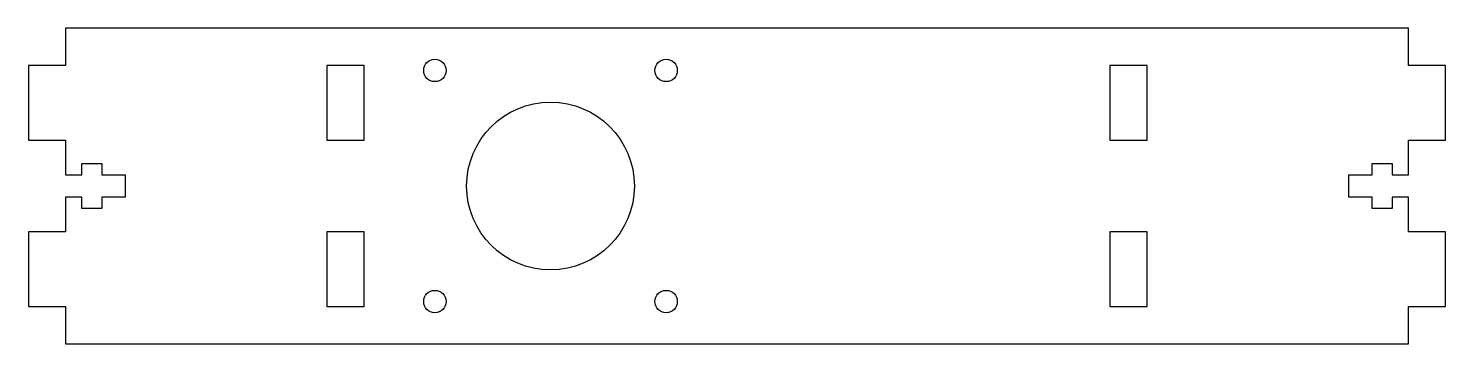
# Model space of a CAD drawing. Header units: millimetres. Extents: x -5 to 185, y 0 to 42.
import ezdxf

# ---------------------------------------------------------------- set-up
doc = ezdxf.new("R2010")
doc.units = ezdxf.units.MM

msp = doc.modelspace()

# ---------------------------------------------------------------- linework, layer by layer
at = {"color": 7, "linetype": 'Continuous', "lineweight": 25}
for p, q in [((0, 42.3), (0, 37.3)), ((180, 42.3), (0, 42.3)), ((180, 37.3), (180, 42.3)), ((-5, 37.3), (-5, 27.3)), ((0, 37.3), (-5, 37.3)), ((40, 37.3), (35, 37.3)), ((35, 37.3), (35, 27.3)), ((40, 27.3), (40, 37.3)), ((145, 37.3), (140, 37.3)), ((140, 37.3), (140, 27.3)), ((145, 27.3), (145, 37.3)), ((185, 37.3), (180, 37.3)), ((185, 27.3), (185, 37.3)), ((-5, 27.3), (0, 27.3)), ((0, 27.3), (0, 22.65)), ((35, 27.3), (40, 27.3)), ((140, 27.3), (145, 27.3)), ((180, 27.3), (185, 27.3)), ((180, 22.65), (180, 27.3)), ((2.15, 24.15), (4.85, 24.15)), ((2.15, 22.65), (2.15, 24.15)), ((4.85, 24.15), (4.85, 22.65)), ((175.15, 24.15), (177.85, 24.15)), ((175.15, 22.65), (175.15, 24.15)), ((177.85, 24.15), (177.85, 22.65)), ((0, 22.65), (2.15, 22.65)), ((4.85, 22.65), (8, 22.65)), ((8, 22.65), (8, 19.66)), ((172, 22.65), (175.15, 22.65)), ((172, 19.66), (172, 22.65)), ((177.85, 22.65), (180, 22.65)), ((0, 19.66), (0, 15)), ((2.15, 19.66), (0, 19.66)), ((2.15, 18.15), (2.15, 19.66)), ((4.85, 19.66), (4.85, 18.15)), ((8, 19.66), (4.85, 19.66)), ((175.15, 19.66), (172, 19.66)), ((175.15, 18.15), (175.15, 19.66)), ((177.85, 19.66), (177.85, 18.15)), ((180, 19.66), (177.85, 19.66)), ((180, 15), (180, 19.66)), ((4.85, 18.15), (2.15, 18.15)), ((177.85, 18.15), (175.15, 18.15)), ((-5, 15), (-5, 5)), ((0, 15), (-5, 15)), ((40, 15), (35, 15)), ((35, 15), (35, 5)), ((40, 5), (40, 15)), ((145, 15), (140, 15)), ((140, 15), (140, 5)), ((145, 5), (145, 15)), ((185, 15), (180, 15)), ((185, 5), (185, 15)), ((-5, 5), (0, 5)), ((0, 5), (0, 0)), ((35, 5), (40, 5)), ((140, 5), (145, 5)), ((180, 5), (185, 5)), ((180, 0), (180, 5)), ((0, 0), (180, 0))]:
    msp.add_line(p, q, dxfattribs=at)
for centre, radius in [((49.5, 36.65), 1.5), ((80.5, 36.65), 1.5), ((65, 21.15), 11.25), ((49.5, 5.65), 1.5), ((80.5, 5.65), 1.5)]:
    msp.add_circle(centre, radius, dxfattribs=at)

doc.saveas('drawing.dxf')
